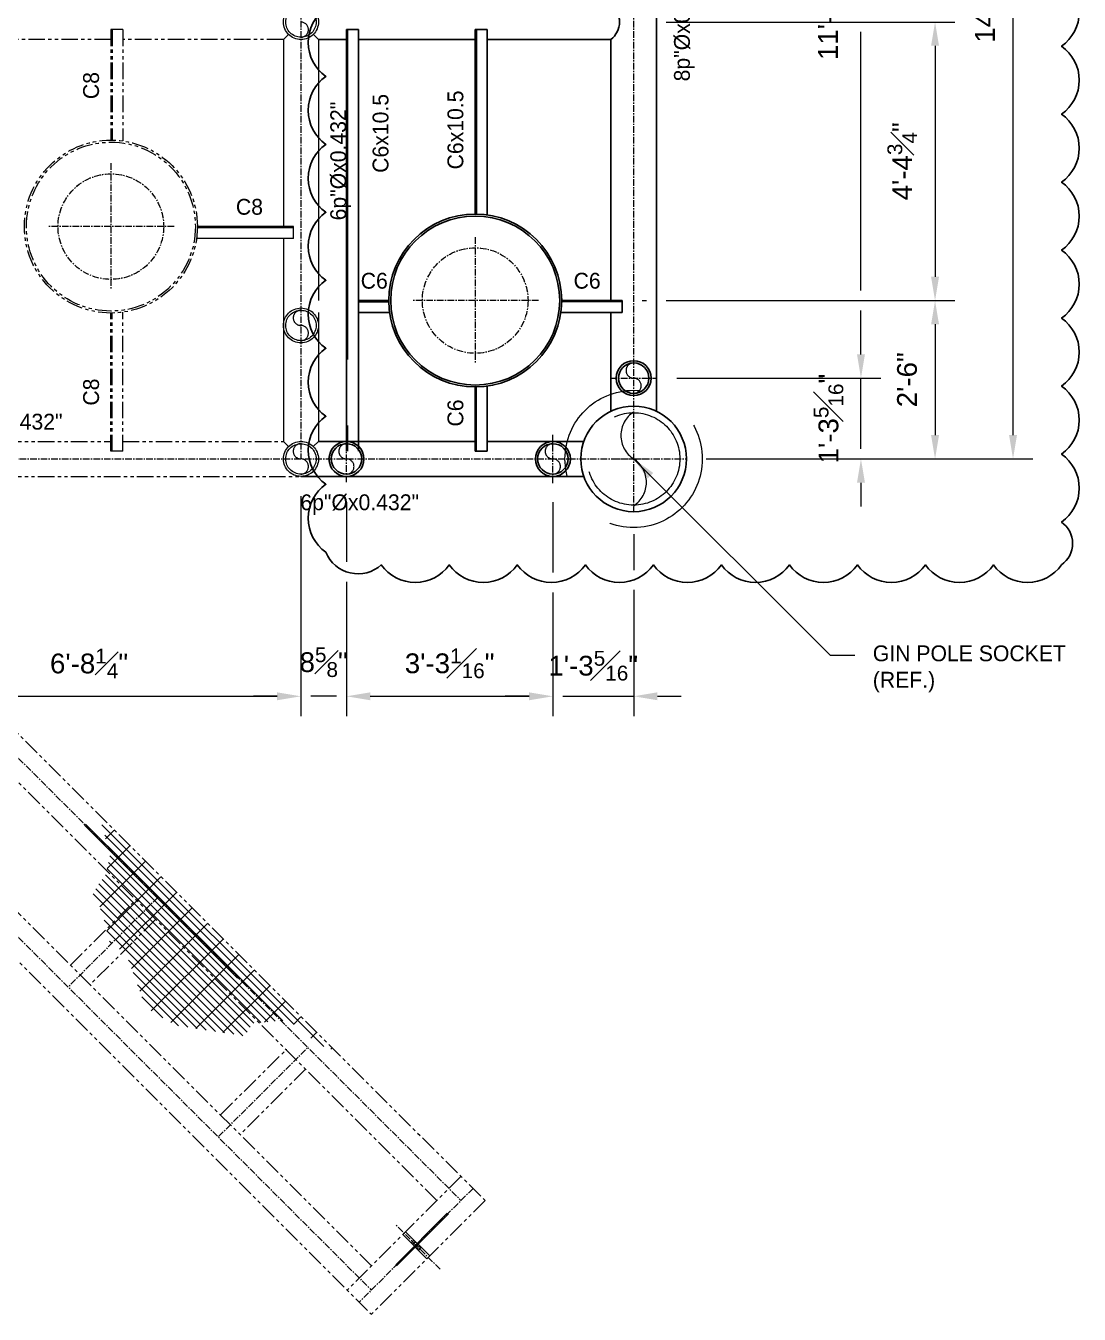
# Model space of a CAD drawing. Header units: inches. Extents: x -18249 to 140262, y -20124 to 30200.
# Drawn here: x 91621.2 to 91820.6, y 18231.9 to 18476 of the extents above; entities that cross this region are included whole.
import ezdxf
from ezdxf.enums import TextEntityAlignment as Align

# ---------------------------------------------------------------- set-up
doc = ezdxf.new("R2010")
doc.units = ezdxf.units.IN
doc.header["$LTSCALE"] = 5
doc.header["$MEASUREMENT"] = 0
for name, pattern in [('CENTER', [2, 1.25, -0.25, 0.25, -0.25]), ('DASHDOTX2', [50.8, 25.4, -12.7, 0, -12.7]), ('HIDDEN', [0.375, 0.25, -0.125]), ('PHANTOM2', [1.25, 0.625, -0.125, 0.125, -0.125, 0.125, -0.125])]:
    doc.linetypes.add(name, pattern=pattern)
for name, color, linetype, lineweight in [('CENTER LINE', 1, 'CENTER', 0), ('EXISTING', 8, 'PHANTOM2', 0), ('SCEN', 1, 'DASHDOTX2', 5), ('SHID', 8, 'HIDDEN', 0), ('SREF', 9, 'PHANTOM2', 9)]:
    doc.layers.add(name, color=color, linetype=linetype, lineweight=lineweight)
for name, color, linetype in [('CLOUD', 4, 'Continuous'), ('SDIM', 9, 'Continuous'), ('SMISC', 2, 'Continuous'), ('STR', 3, 'Continuous')]:
    doc.layers.add(name, color=color, linetype=linetype)
doc.styles.add('BUKAKA 03', font='simpfrac.shx', dxfattribs={"height": 3})
doc.styles.get("Standard").update_dxf_attribs({"font": 'arial.ttf'})
doc.dimstyles.new('CPFRAC', dxfattribs={"dimscale": 12, "dimtxt": 0.3125, "dimasz": 0.375, "dimexe": 0.3125, "dimexo": 0.3125, "dimgap": 0.28125, "dimtad": 1, "dimdec": 4, "dimzin": 3, "dimdsep": 46, "dimlunit": 4, "dimtxsty": 'Standard', "dimcen": 0.34375, "dimclrd": 256, "dimclre": 256, "dimclrt": 2, "dimadec": 0, "dimazin": 0, "dimtfac": 0.75, "dimtdec": 4, "dimtmove": 2, "dimatfit": 3, "dimfxl": 1, "dimfrac": 1, "dimtolj": 1, "dimtzin": 3, "dimlwd": 13, "dimlwe": 5, "dimarcsym": 1})

# ---------------------------------------------------------------- blocks, each defined once
blk = doc.blocks.new('*D61')
at = {"layer": 'DEFPOINTS', "color": 0, "ltscale": 24, "transparency": 16777216}
for p in [(91736.24, 18476.72), (91734.07, 18423.96), (91793.3, 18423.96)]:
    blk.add_point(p, dxfattribs=at)
at = {"layer": 'SDIM', "lineweight": 5, "ltscale": 24, "transparency": 16777216}
for p, q in [((91742.42, 18476.72), (91797.05, 18476.72)), ((91737.82, 18423.96), (91738.67, 18423.96)), ((91742.42, 18423.96), (91797.05, 18423.96))]:
    blk.add_line(p, q, dxfattribs=at)
at = {"layer": 'SDIM', "lineweight": 13, "ltscale": 24, "transparency": 16777216}
blk.add_line((91793.3, 18472.22), (91793.3, 18428.46), dxfattribs=at)
at = {"layer": 'SDIM', "ltscale": 24, "transparency": 16777216}
for points in [[(91792.55, 18472.22), (91794.05, 18472.22), (91793.3, 18476.72)], [(91792.55, 18428.46), (91794.05, 18428.46), (91793.3, 18423.96)]]:
    blk.add_solid(points, dxfattribs=at)
at = {"layer": 'SDIM', "color": 2, "ltscale": 24, "transparency": 16777216, "insert": (91787.09, 18450.34), "char_height": 3.75, "attachment_point": 5, "rotation": 90}
blk.add_mtext('\\A1;4\'-4{\\H0.750000x;\\S3#4;}"', dxfattribs=at)
blk = doc.blocks.new('*D62')
at = {"layer": 'DEFPOINTS', "color": 0, "ltscale": 24, "transparency": 16777216}
for p in [(91734.07, 18423.96), (91746.24, 18393.96), (91793.3, 18393.96)]:
    blk.add_point(p, dxfattribs=at)
at = {"layer": 'SDIM', "lineweight": 5, "ltscale": 24, "transparency": 16777216}
for p, q in [((91737.82, 18423.96), (91738.67, 18423.96)), ((91742.42, 18423.96), (91797.05, 18423.96)), ((91749.99, 18393.96), (91797.05, 18393.96))]:
    blk.add_line(p, q, dxfattribs=at)
at = {"layer": 'SDIM', "lineweight": 13, "ltscale": 24, "transparency": 16777216}
blk.add_line((91793.3, 18419.46), (91793.3, 18398.46), dxfattribs=at)
at = {"layer": 'SDIM', "ltscale": 24, "transparency": 16777216}
for points in [[(91792.55, 18419.46), (91794.05, 18419.46), (91793.3, 18423.96)], [(91792.55, 18398.46), (91794.05, 18398.46), (91793.3, 18393.96)]]:
    blk.add_solid(points, dxfattribs=at)
at = {"layer": 'SDIM', "color": 2, "ltscale": 24, "transparency": 16777216, "insert": (91788.01, 18408.96), "char_height": 3.75, "attachment_point": 5, "rotation": 90}
blk.add_mtext('\\A1;2\'-6"', dxfattribs=at)
blk = doc.blocks.new('*D63')
at = {"layer": 'DEFPOINTS', "color": 0, "ltscale": 24, "transparency": 16777216}
for p in [(91746.24, 18564.97), (91808.06, 18564.97), (91746.24, 18393.96)]:
    blk.add_point(p, dxfattribs=at)
at = {"layer": 'SDIM', "lineweight": 5, "ltscale": 24, "transparency": 16777216}
for p, q in [((91749.99, 18564.97), (91811.81, 18564.97)), ((91749.99, 18393.96), (91811.81, 18393.96))]:
    blk.add_line(p, q, dxfattribs=at)
at = {"layer": 'SDIM', "lineweight": 13, "ltscale": 24, "transparency": 16777216}
blk.add_line((91808.06, 18398.46), (91808.06, 18560.47), dxfattribs=at)
at = {"layer": 'SDIM', "ltscale": 24, "transparency": 16777216}
for points in [[(91807.31, 18560.47), (91808.81, 18560.47), (91808.06, 18564.97)], [(91807.31, 18398.46), (91808.81, 18398.46), (91808.06, 18393.96)]]:
    blk.add_solid(points, dxfattribs=at)
at = {"layer": 'SDIM', "color": 2, "ltscale": 24, "transparency": 16777216, "insert": (91802.77, 18479.47), "char_height": 3.75, "attachment_point": 5, "rotation": 90}
blk.add_mtext('\\A1;14\'-3"', dxfattribs=at)
blk = doc.blocks.new('*D65')
at = {"layer": 'DEFPOINTS', "color": 0, "ltscale": 24, "transparency": 16777216}
for p in [(91740.68, 18409.26), (91779.27, 18409.26), (91749.24, 18393.96)]:
    blk.add_point(p, dxfattribs=at)
at = {"layer": 'SDIM', "lineweight": 13, "ltscale": 24, "transparency": 16777216}
for p, q in [((91779.27, 18413.76), (91779.27, 18418.26)), ((91779.27, 18395.84), (91779.27, 18409.26)), ((91779.27, 18389.46), (91779.27, 18384.96))]:
    blk.add_line(p, q, dxfattribs=at)
at = {"layer": 'SDIM', "lineweight": 5, "ltscale": 24, "transparency": 16777216}
for p, q in [((91744.43, 18409.26), (91783.02, 18409.26)), ((91752.99, 18393.96), (91783.02, 18393.96))]:
    blk.add_line(p, q, dxfattribs=at)
at = {"layer": 'SDIM', "ltscale": 24, "transparency": 16777216}
for points in [[(91778.52, 18413.76), (91780.02, 18413.76), (91779.27, 18409.26)], [(91778.52, 18389.46), (91780.02, 18389.46), (91779.27, 18393.96)]]:
    blk.add_solid(points, dxfattribs=at)
at = {"layer": 'SDIM', "color": 2, "ltscale": 24, "transparency": 16777216, "insert": (91773.11, 18401.61), "char_height": 3.75, "attachment_point": 5, "rotation": 90}
blk.add_mtext('\\A1;1\'-3{\\H0.750000x;\\S5#16;}"', dxfattribs=at)
blk = doc.blocks.new('*D66')
at = {"layer": 'DEFPOINTS', "color": 0, "ltscale": 24, "transparency": 16777216}
for p in [(91740.68, 18549.67), (91779.27, 18549.67), (91740.68, 18409.26)]:
    blk.add_point(p, dxfattribs=at)
at = {"layer": 'SDIM', "lineweight": 5, "ltscale": 24, "transparency": 16777216}
for p, q in [((91744.43, 18549.67), (91767.78, 18549.67)), ((91777.29, 18549.67), (91777.4, 18549.67)), ((91781.15, 18549.67), (91783.02, 18549.67)), ((91744.43, 18409.26), (91768.36, 18409.26)), ((91781.15, 18409.26), (91783.02, 18409.26))]:
    blk.add_line(p, q, dxfattribs=at)
at = {"layer": 'SDIM', "lineweight": 13, "ltscale": 24, "transparency": 16777216}
for p, q in [((91779.27, 18536.84), (91779.27, 18545.17)), ((91779.27, 18478.59), (91779.27, 18533.09)), ((91779.27, 18425.84), (91779.27, 18474.84)), ((91779.27, 18413.76), (91779.27, 18422.09))]:
    blk.add_line(p, q, dxfattribs=at)
at = {"layer": 'SDIM', "ltscale": 24, "transparency": 16777216}
for points in [[(91778.52, 18545.17), (91780.02, 18545.17), (91779.27, 18549.67)], [(91778.52, 18413.76), (91780.02, 18413.76), (91779.27, 18409.26)]]:
    blk.add_solid(points, dxfattribs=at)
at = {"layer": 'SDIM', "color": 2, "ltscale": 24, "transparency": 16777216, "insert": (91773.04, 18479.47), "char_height": 3.75, "attachment_point": 5, "rotation": 90}
blk.add_mtext('\\A1;11\'-8{\\H0.750000x;\\S7#16;}"', dxfattribs=at)
blk = doc.blocks.new('*D67')
at = {"layer": 'DEFPOINTS', "color": 0, "ltscale": 24, "transparency": 16777216}
for p in [(91673.24, 18390.65), (91593.01, 18384.93), (91673.24, 18348.99)]:
    blk.add_point(p, dxfattribs=at)
at = {"layer": 'SDIM', "lineweight": 5, "ltscale": 24, "transparency": 16777216}
for p, q in [((91673.24, 18386.9), (91673.24, 18345.24)), ((91593.01, 18381.18), (91593.01, 18370.45)), ((91593.01, 18366.7), (91593.01, 18365.88)), ((91593.01, 18362.13), (91593.01, 18361.29)), ((91593.01, 18357.54), (91593.01, 18353.5)), ((91593.01, 18349.75), (91593.01, 18345.24))]:
    blk.add_line(p, q, dxfattribs=at)
at = {"layer": 'SDIM', "lineweight": 13, "ltscale": 24, "transparency": 16777216}
for p, q in [((91597.51, 18348.99), (91601.57, 18348.99)), ((91605.32, 18348.99), (91606.16, 18348.99)), ((91609.91, 18348.99), (91610.72, 18348.99)), ((91614.47, 18348.99), (91668.74, 18348.99))]:
    blk.add_line(p, q, dxfattribs=at)
at = {"layer": 'SDIM', "ltscale": 24, "transparency": 16777216}
for points in [[(91597.51, 18349.74), (91597.51, 18348.24), (91593.01, 18348.99)], [(91668.74, 18349.74), (91668.74, 18348.24), (91673.24, 18348.99)]]:
    blk.add_solid(points, dxfattribs=at)
at = {"layer": 'SDIM', "color": 2, "ltscale": 24, "transparency": 16777216, "insert": (91633.13, 18355.21), "char_height": 3.75, "attachment_point": 5}
blk.add_mtext('\\A1;6\'-8{\\H0.750000x;\\S1#4;}"', dxfattribs=at)
blk = doc.blocks.new('*D68')
at = {"layer": 'DEFPOINTS', "color": 0, "ltscale": 24, "transparency": 16777216}
for p in [(91681.87, 18389.53), (91720.94, 18389.53), (91720.94, 18348.99)]:
    blk.add_point(p, dxfattribs=at)
at = {"layer": 'SDIM', "lineweight": 5, "ltscale": 24, "transparency": 16777216}
for p, q in [((91681.87, 18385.78), (91681.87, 18374.44)), ((91720.94, 18385.78), (91720.94, 18372.42)), ((91681.87, 18370.69), (91681.87, 18345.24)), ((91720.94, 18368.67), (91720.94, 18345.24))]:
    blk.add_line(p, q, dxfattribs=at)
at = {"layer": 'SDIM', "lineweight": 13, "ltscale": 24, "transparency": 16777216}
blk.add_line((91686.37, 18348.99), (91716.44, 18348.99), dxfattribs=at)
at = {"layer": 'SDIM', "ltscale": 24, "transparency": 16777216}
for points in [[(91686.37, 18349.74), (91686.37, 18348.24), (91681.87, 18348.99)], [(91716.44, 18349.74), (91716.44, 18348.24), (91720.94, 18348.99)]]:
    blk.add_solid(points, dxfattribs=at)
at = {"layer": 'SDIM', "color": 2, "ltscale": 24, "transparency": 16777216, "insert": (91701.4, 18355.24), "char_height": 3.75, "attachment_point": 5}
blk.add_mtext('\\A1;3\'-3{\\H0.750000x;\\S1#16;}"', dxfattribs=at)
blk = doc.blocks.new('*D69')
at = {"layer": 'DEFPOINTS', "color": 0, "ltscale": 24, "transparency": 16777216}
for p in [(91720.94, 18389.53), (91736.24, 18383.46), (91736.24, 18348.99)]:
    blk.add_point(p, dxfattribs=at)
at = {"layer": 'SDIM', "lineweight": 5, "ltscale": 24, "transparency": 16777216}
for p, q in [((91720.94, 18385.78), (91720.94, 18372.42)), ((91736.24, 18379.71), (91736.24, 18372.9)), ((91720.94, 18368.67), (91720.94, 18345.24)), ((91736.24, 18369.15), (91736.24, 18345.24))]:
    blk.add_line(p, q, dxfattribs=at)
at = {"layer": 'SDIM', "lineweight": 13, "ltscale": 24, "transparency": 16777216}
for p, q in [((91716.44, 18348.99), (91711.94, 18348.99)), ((91722.81, 18348.99), (91736.24, 18348.99)), ((91740.74, 18348.99), (91745.24, 18348.99))]:
    blk.add_line(p, q, dxfattribs=at)
at = {"layer": 'SDIM', "ltscale": 24, "transparency": 16777216}
for points in [[(91716.44, 18349.74), (91716.44, 18348.24), (91720.94, 18348.99)], [(91740.74, 18349.74), (91740.74, 18348.24), (91736.24, 18348.99)]]:
    blk.add_solid(points, dxfattribs=at)
at = {"layer": 'SDIM', "color": 2, "ltscale": 24, "transparency": 16777216, "insert": (91728.59, 18354.79), "char_height": 3.75, "attachment_point": 5}
blk.add_mtext('\\A1;1\'-3{\\H0.750000x;\\S5#16;}"', dxfattribs=at)
blk = doc.blocks.new('*D71')
at = {"layer": 'DEFPOINTS', "color": 0, "ltscale": 24, "transparency": 16777216}
for p in [(91673.24, 18390.65), (91681.87, 18389.53), (91673.24, 18348.99)]:
    blk.add_point(p, dxfattribs=at)
at = {"layer": 'SDIM', "lineweight": 5, "ltscale": 24, "transparency": 16777216}
for p, q in [((91673.24, 18386.9), (91673.24, 18345.24)), ((91681.87, 18385.78), (91681.87, 18374.44)), ((91681.87, 18370.69), (91681.87, 18345.24))]:
    blk.add_line(p, q, dxfattribs=at)
at = {"layer": 'SDIM', "lineweight": 13, "ltscale": 24, "transparency": 16777216}
for p, q in [((91668.74, 18348.99), (91664.24, 18348.99)), ((91679.99, 18348.99), (91675.12, 18348.99)), ((91686.37, 18348.99), (91690.87, 18348.99))]:
    blk.add_line(p, q, dxfattribs=at)
at = {"layer": 'SDIM', "ltscale": 24, "transparency": 16777216}
for points in [[(91668.74, 18349.74), (91668.74, 18348.24), (91673.24, 18348.99)], [(91686.37, 18349.74), (91686.37, 18348.24), (91681.87, 18348.99)]]:
    blk.add_solid(points, dxfattribs=at)
at = {"layer": 'SDIM', "color": 2, "ltscale": 24, "transparency": 16777216, "insert": (91677.55, 18355.46), "char_height": 3.75, "attachment_point": 5}
blk.add_mtext('\\A1;8{\\H0.750000x;\\S5#8;}"', dxfattribs=at)

msp = doc.modelspace()

# ---------------------------------------------------------------- hatches: boundary and pattern name
at = {"layer": 'SHID', "ltscale": 20}
h = msp.add_hatch(dxfattribs=at)
h.set_pattern_fill('GRATE', color=256, scale=33.33333, angle=225, style=0)
h.set_pattern_definition([(135, (89796.5538, 18910.0239), (0.7365695, 0.7365695), []), (45, (89796.5538, 18910.024), (2.946278, -2.946278), [])])
h.paths.add_polyline_path([(91679.47423, 18281.92566), (91675.72782, 18283.36), (91673.71579, 18286.23452), (91669.50464, 18287.57178), (91664.07529, 18287.05019), (91662.61171, 18284.64207), (91656.40469, 18285.59144), (91649.47886, 18286.6679), (91643.84746, 18290.03424), (91641.46421, 18296.67844), (91640.15423, 18300.16962), (91637.00887, 18302.50373), (91635.87671, 18307.00061), (91635.20065, 18309.04625), (91633.41666, 18310.69515), (91634.73648, 18313.12869), (91636.29301, 18315.22405), (91637.09727, 18318.93404), (91635.11589, 18326.284)])

# ---------------------------------------------------------------- linework, layer by layer
at = {"layer": 'CENTER LINE', "ltscale": 0.2}
for p, q in [((91736.23567, 18574.96826), (91736.23567, 18383.96276)), ((91673.23567, 18564.96826), (91673.23567, 18393.96276)), ((91637.25933, 18449.96899), (91637.25933, 18425.96899)), ((91649.25933, 18437.96899), (91625.25933, 18437.96899)), ((91706.23567, 18435.96276), (91706.23567, 18411.96276)), ((91718.23567, 18423.96276), (91694.23567, 18423.96276)), ((91731.80878, 18409.25925), (91740.67878, 18409.25925)), ((91681.86895, 18389.52784), (91681.86895, 18398.39784)), ((91720.93917, 18389.38809), (91720.93917, 18398.53725)), ((91583.96913, 18393.96276), (91746.23567, 18393.96276)), ((91585.85086, 18371.1676), (91703.54171, 18253.47675)), ((91568.8803, 18354.19704), (91686.57115, 18236.50618)), ((91646.13172, 18310.88675), (91629.16115, 18293.91618)), ((91657.66639, 18265.58418), (91674.63696, 18282.55474)), ((91705.82492, 18255.75995), (91684.28795, 18234.22298)), ((91699.58476, 18240.46313), (91691.10469, 18248.94321)), ((91695.49838, 18244.01919), (91694.61449, 18245.96374)), ((91696.02871, 18244.54952), (91694.08416, 18245.43341))]:
    msp.add_line(p, q, dxfattribs=at)
for centre in [(91637.25933, 18437.96899), (91706.23567, 18423.96276)]:
    msp.add_circle(centre, 10, dxfattribs=at)
at = {"layer": 'CLOUD', "ltscale": 24}
for points in [[(91817.23974, 18485.02089, -0.52056705), (91817.23974, 18472.14254, -0.52056705), (91817.23974, 18459.26418, -0.52056705), (91817.23974, 18446.38583, -0.52056705), (91817.23974, 18433.50747, -0.52056705), (91817.23974, 18420.62911, -0.52056705), (91817.23974, 18407.75076, -0.52056705), (91817.23974, 18394.8724, -0.52056705), (91817.23974, 18381.99405, -0.52056705), (91817.23974, 18373.8932, -0.52056705)], [(91817.23974, 18373.8932, -0.52056705), (91804.36138, 18373.8932, -0.52056705), (91791.48303, 18373.8932, -0.52056705), (91778.60467, 18373.8932, -0.52056705), (91765.72632, 18373.8932, -0.52056705), (91752.84796, 18373.8932, -0.52056705), (91739.9696, 18373.8932, -0.52056705), (91727.09125, 18373.8932, -0.52056705), (91714.21289, 18373.8932, -0.52056705), (91701.33454, 18373.8932, -0.52056705), (91688.45618, 18373.8932, -0.52056705), (91677.96738, 18376.28275, -0.52056705), (91677.96738, 18389.16111, -0.52056705), (91677.96738, 18402.03946, -0.52056705), (91677.96738, 18414.91782, -0.52056705), (91677.96738, 18427.79617, -0.52056705), (91677.96738, 18440.67453, -0.52056705), (91677.96738, 18453.55288, -0.52056705), (91677.96738, 18466.43124, -0.52056705), (91677.96738, 18479.3096, -0.52056705)]]:
    msp.add_lwpolyline(points, format="xyb", dxfattribs=at)
at = {"layer": 'EXISTING', "ltscale": 20}
for p, q in [((91639.51933, 18475.28149), (91637.25933, 18475.28149)), ((91682.08895, 18475.28149), (91682.08895, 18395.40576)), ((91706.45567, 18475.28149), (91706.45567, 18440.33628)), ((91669.92317, 18473.39839), (91669.92317, 18437.96899)), ((91676.54817, 18473.4146), (91676.54817, 18423.96276)), ((91671.82183, 18437.74899), (91653.63285, 18437.74899)), ((91671.82183, 18437.96899), (91653.63433, 18437.96899)), ((91671.80628, 18435.70899), (91671.80628, 18437.96899)), ((91671.82183, 18435.70899), (91653.47762, 18435.70899)), ((91669.92317, 18435.70899), (91669.92317, 18397.27526)), ((91684.12895, 18421.70276), (91684.12895, 18423.96276)), ((91684.12895, 18423.74276), (91689.86215, 18423.74276)), ((91734.07146, 18423.74276), (91722.60919, 18423.74276)), ((91676.54817, 18421.70276), (91676.54817, 18397.27526)), ((91706.45567, 18395.40576), (91706.45567, 18407.58923)), ((91670.89748, 18396.30095), (91669.92317, 18397.27526)), ((91639.51933, 18395.40576), (91637.25933, 18395.40576)), ((91661.23443, 18295.60725), (91632.27974, 18324.56194)), ((91661.41121, 18295.78403), (91632.45652, 18324.73872)), ((91691.1854, 18241.29721), (91700.95876, 18251.07056)), ((91691.36218, 18241.12043), (91701.17529, 18250.93354)), ((91697.08583, 18242.43174), (91692.50807, 18247.0095)), ((91697.61616, 18242.96207), (91693.0384, 18247.53983)), ((91694.61449, 18245.96374), (91694.08416, 18245.43341)), ((91696.02871, 18244.54952), (91695.49838, 18244.01919))]:
    msp.add_line(p, q, dxfattribs=at)
at = {"layer": 'EXISTING'}
for p, q in [((91637.25933, 18475.28149), (91637.25933, 18454.34399)), ((91637.47933, 18475.28149), (91637.47933, 18454.34252)), ((91639.51933, 18475.28149), (91639.51933, 18454.18729)), ((91637.25933, 18473.40649), (91596.35407, 18473.40649)), ((91669.93128, 18473.40649), (91639.51933, 18473.40649)), ((91637.25933, 18395.40576), (91637.25933, 18421.59399)), ((91637.47933, 18395.40576), (91637.47933, 18421.59547)), ((91639.51933, 18395.40576), (91639.51933, 18421.7507)), ((91598.45993, 18397.27526), (91637.25933, 18397.27526)), ((91639.51933, 18397.27526), (91669.92317, 18397.27526)), ((91598.45324, 18390.65026), (91673.40602, 18390.65026)), ((91585.74186, 18375.84301), (91708.11948, 18253.46539)), ((91698.96395, 18253.46539), (91585.85086, 18366.57848)), ((91564.31389, 18354.19704), (91686.58251, 18231.92842)), ((91686.58251, 18241.08395), (91573.46942, 18354.19704)), ((91629.59956, 18298.0669), (91641.981, 18310.44834)), ((91645.69331, 18306.73603), (91633.31187, 18294.35459)), ((91658.1048, 18269.7349), (91670.48624, 18282.11634)), ((91674.19855, 18278.40403), (91661.81711, 18266.02259)), ((91708.11948, 18253.46539), (91686.58251, 18231.92842))]:
    msp.add_line(p, q, dxfattribs=at)
at = {"layer": 'EXISTING', "ltscale": 0.2}
msp.add_line((91733.12319, 18393.96276), (91738.57188, 18393.96276), dxfattribs=at)
at = {"layer": 'SCEN', "ltscale": 0.2}
msp.add_lwpolyline([(91736.23567, 18385.08776, 0.544893671), (91736.23567, 18393.96276, -0.544893671), (91736.23567, 18402.83776)], format="xyb", dxfattribs=at)
for centre, start, end in [((91673.22795, 18475.27874), 270.629668, 89.370332), ((91673.22795, 18475.27874), 270.629668, 89.370332), ((91673.22795, 18420.6809), 89.370332, 270.629668), ((91673.22795, 18417.8004), 270.629668, 89.370332), ((91736.22795, 18410.69959), 89.370332, 270.629668), ((91736.22795, 18407.81909), 270.629668, 89.370332), ((91673.22795, 18395.40301), 89.370332, 270.629668), ((91681.85295, 18395.40301), 89.370332, 270.629668), ((91720.92335, 18395.40301), 89.370332, 270.629668), ((91673.22795, 18392.52251), 270.629668, 89.370332), ((91681.85295, 18392.52251), 270.629668, 89.370332), ((91720.92335, 18392.52251), 270.629668, 89.370332)]:
    msp.add_arc(centre, 1.44025, start, end, dxfattribs=at)
at = {"layer": 'SHID', "ltscale": 20}
for points in [[(91670.89359, 18474.3688), (91669.9471, 18473.42232)], [(91675.59397, 18474.3688), (91676.54045, 18473.42232)], [(91676.54817, 18397.27526), (91675.58314, 18396.30788)]]:
    msp.add_lwpolyline(points, dxfattribs=at)
for centre, radius in [((91673.24378, 18476.71891), 3.3125), ((91673.24378, 18476.71891), 2.8805), ((91673.24378, 18419.24056), 3.3125), ((91673.24378, 18419.24056), 2.8805), ((91736.23567, 18393.96276), 13), ((91736.23567, 18393.96276), 8.75), ((91673.24378, 18393.96267), 3.3125), ((91673.24378, 18393.96267), 2.8805)]:
    msp.add_circle(centre, radius, dxfattribs=at)
at = {"layer": 'SMISC', "ltscale": 20}
for p, q in [((91681.86895, 18475.28149), (91681.86895, 18395.40576)), ((91684.12895, 18475.28149), (91681.86895, 18475.28149)), ((91684.12895, 18475.28149), (91684.12895, 18395.40576)), ((91708.49567, 18475.28149), (91706.23567, 18475.28149)), ((91706.23567, 18475.28149), (91706.23567, 18440.33776)), ((91708.49567, 18475.28149), (91708.49567, 18440.18105)), ((91684.12895, 18423.96276), (91689.86067, 18423.96276)), ((91734.07146, 18423.96276), (91722.61067, 18423.96276)), ((91734.07146, 18423.96276), (91734.07146, 18421.70276)), ((91684.12895, 18421.70276), (91690.01738, 18421.70276)), ((91734.07146, 18421.70276), (91722.45396, 18421.70276)), ((91706.23567, 18395.40576), (91706.23567, 18407.58776)), ((91708.49567, 18395.40576), (91708.49567, 18407.74446)), ((91708.49567, 18395.40576), (91706.23567, 18395.40576))]:
    msp.add_line(p, q, dxfattribs=at)
for radius in [16.375, 16]:
    msp.add_circle((91706.23567, 18423.96276), radius, dxfattribs=at)
at = {"layer": 'SREF'}
msp.add_lwpolyline([(91703.54171, 18258.04315), (91682.00475, 18236.50618)], dxfattribs=at)
for radius in [16.375, 16]:
    msp.add_circle((91637.25933, 18437.96899), radius, dxfattribs=at)
at = {"layer": 'STR', "ltscale": 20}
for p, q in [((91740.54817, 18555.95143), (91740.54817, 18402.98508)), ((91676.54817, 18473.40649), (91681.86895, 18473.40649)), ((91676.55628, 18473.40649), (91681.86895, 18473.40649)), ((91706.23567, 18473.40649), (91684.12895, 18473.40649)), ((91708.49567, 18473.40649), (91731.92317, 18473.40649)), ((91731.92317, 18473.40649), (91731.92317, 18423.96276)), ((91731.92317, 18421.70276), (91731.92317, 18402.98508)), ((91676.54817, 18397.27526), (91681.86895, 18397.27526)), ((91676.54817, 18397.27526), (91681.86895, 18397.27526)), ((91679.54817, 18397.27526), (91706.23567, 18397.27526)), ((91708.49567, 18397.27526), (91726.80024, 18397.27526)), ((91673.23567, 18390.65026), (91726.80024, 18390.65026))]:
    msp.add_line(p, q, dxfattribs=at)
for centre, radius in [((91736.24378, 18409.25925), 3.3125), ((91736.24378, 18409.25925), 2.8805), ((91681.86878, 18393.96267), 3.3125), ((91720.93917, 18393.96267), 3.3125), ((91681.86878, 18393.96267), 2.8805), ((91720.93917, 18393.96267), 2.8805)]:
    msp.add_circle(centre, radius, dxfattribs=at)
at = {"layer": 'STR', "ltscale": 24}
msp.add_circle((91736.23567, 18393.96276), 10, dxfattribs=at)
msp.add_arc((91729.37879, 18476.71899), 4.17691, 307.5284408, 52.4715592, dxfattribs=at)

# ---------------------------------------------------------------- texts
at = {"layer": 'SDIM', "color": 2, "ltscale": 20, "style": 'BUKAKA 03'}
for s, p in [('8p"%%Cx0.500"', (91745.37504, 18476.72118)), ('C8', (91633.50933, 18464.68539)), ('C6x10.5', (91688.31155, 18455.62877)), ('C6x10.5', (91702.48567, 18456.2794)), ('6p"%%Cx0.432"', (91680.306, 18450.38948)), ('C8', (91633.50933, 18406.62252)), ('C6', (91702.48567, 18402.65397))]:
    msp.add_text(s, height=3, rotation=90, dxfattribs=at).set_placement(p, align=Align.MIDDLE_CENTER)
for s, p in [('C8', (91663.49423, 18441.71899)), ('C6', (91687.12563, 18427.71276)), ('C6', (91727.43002, 18427.71276)), ('6p"%%Cx0.432"', (91616.87307, 18401.01493)), ('6p"%%Cx0.432"', (91684.37188, 18385.74504))]:
    msp.add_text(s, height=3, dxfattribs=at).set_placement(p, align=Align.MIDDLE_CENTER)
at = {"layer": 'SDIM', "color": 2, "ltscale": 24, "insert": (91781.51078, 18358.63007), "char_height": 3, "attachment_point": 1, "style": 'BUKAKA 03'}
msp.add_mtext('\\A1;GIN POLE SOCKET\\P(REF.)', dxfattribs=at)

# ---------------------------------------------------------------- dimensions: what is measured, and where the dimension line sits
at = {"layer": 'SDIM', "ltscale": 24}
for base, p1, p2, picture, middle in [((91808.06434, 18564.97376), (91746.23567, 18393.96276), (91746.23567, 18564.97376), '*D63', (91802.77341, 18479.46826)), ((91779.27381, 18549.67176), (91740.67878, 18409.25925), (91740.67878, 18549.67176), '*D66', (91773.04282, 18479.46551)), ((91793.30406, 18423.96276), (91736.23567, 18476.71899), (91734.07146, 18423.96276), '*D61', (91787.08586, 18450.34088)), ((91793.30406, 18393.96276), (91734.07146, 18423.96276), (91746.23567, 18393.96276), '*D62', (91788.01441, 18408.96276))]:
    dim = msp.add_linear_dim(base=base, p1=p1, p2=p2, angle=90, dimstyle='CPFRAC', dxfattribs=at)
    dim.commit()
    dim.dimension.update_dxf_attribs({"geometry": picture, "text_midpoint": middle})
dim = msp.add_linear_dim(base=(91779.27381, 18409.25925), p1=(91749.23567, 18393.96276), p2=(91740.67878, 18409.25925), angle=90, dimstyle='CPFRAC', dxfattribs=at)
dim.commit()
dim.dimension.update_dxf_attribs({"geometry": '*D65', "text_midpoint": (91773.11252, 18401.61101), "dimtype": 160})
for base, p1, p2, picture, middle in [((91673.24378, 18348.98741), (91593.00976, 18384.92763), (91673.24378, 18390.65017), '*D67', (91633.12677, 18355.21264)), ((91720.93935, 18348.98741), (91681.86895, 18389.52784), (91720.93935, 18389.52767), '*D68', (91701.40415, 18355.24365))]:
    dim = msp.add_linear_dim(base=base, p1=p1, p2=p2, dimstyle='CPFRAC', dxfattribs=at)
    dim.commit()
    dim.dimension.update_dxf_attribs({"geometry": picture, "text_midpoint": middle})
for base, p1, p2, picture, middle in [((91673.23567, 18348.98741), (91681.86895, 18389.52784), (91673.23567, 18390.65026), '*D71', (91677.55231, 18355.45941)), ((91736.23567, 18348.98741), (91720.93935, 18389.52767), (91736.23567, 18383.46276), '*D69', (91728.58751, 18354.78739))]:
    dim = msp.add_linear_dim(base=base, p1=p1, p2=p2, dimstyle='CPFRAC', dxfattribs=at)
    dim.commit()
    dim.dimension.update_dxf_attribs({"geometry": picture, "text_midpoint": middle, "dimtype": 160})

# ---------------------------------------------------------------- leaders
at = {"layer": 'SDIM', "ltscale": 24, "annotation_type": 0, "has_hookline": 1, "hookline_direction": 0}
msp.add_leader([(91736.23567, 18393.96276), (91773.44336, 18356.75507), (91778.13578, 18356.75507)], dimstyle='CPFRAC', override={"dimgap": 0.28125, "dimtad": 0}, dxfattribs=at)

doc.saveas('drawing.dxf')
